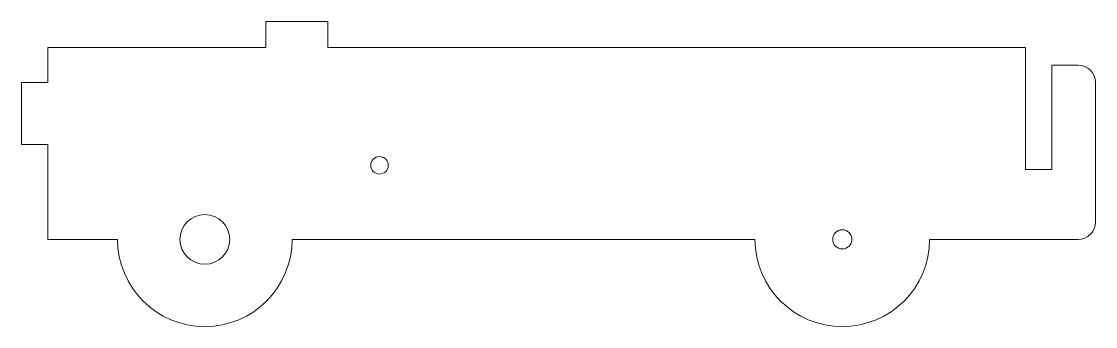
# Model space of a CAD drawing. Header units: millimetres. Extents: x 2 to 125, y -10 to 25.
import ezdxf

# ---------------------------------------------------------------- set-up
doc = ezdxf.new("R2010")
doc.units = ezdxf.units.MM
doc.header["$MEASUREMENT"] = 0
doc.layers.add('Objeto', color=7, linetype='Continuous', lineweight=18)

msp = doc.modelspace()

# ---------------------------------------------------------------- linework, layer by layer
at = {"layer": 'Objeto'}
for p, q in [((30, 22), (30, 25)), ((30, 25), (37.1, 25)), ((37.1, 25), (37.1, 22)), ((5, 18), (5, 22)), ((5, 22), (30, 22)), ((40, 22), (37.1, 22)), ((45, 22), (40, 22)), ((117, 22), (45, 22)), ((117, 8), (117, 22)), ((120, 20), (120, 8)), ((123, 20), (120, 20)), ((2, 10.9), (2, 18)), ((2, 18), (5, 18)), ((125, 2), (125, 18)), ((5, 10.9), (2, 10.9)), ((5, 0), (5, 10.9)), ((120, 8), (117, 8)), ((5, 0), (13, 0)), ((33, 0), (45, 0)), ((45, 0), (86, 0)), ((106, 0), (123, 0))]:
    msp.add_line(p, q, dxfattribs=at)
for centre, radius in [((43, 8.5), 1), ((23, 0), 2.85), ((96, 0), 1.1)]:
    msp.add_circle(centre, radius, dxfattribs=at)
for centre, radius, start, end in [((123, 18), 2, 0, 90), ((123, 2), 2, 270, 0), ((96, 0), 10, 180, 0), ((23, 0), 10, 180, 0)]:
    msp.add_arc(centre, radius, start, end, dxfattribs=at)

doc.saveas('drawing.dxf')
